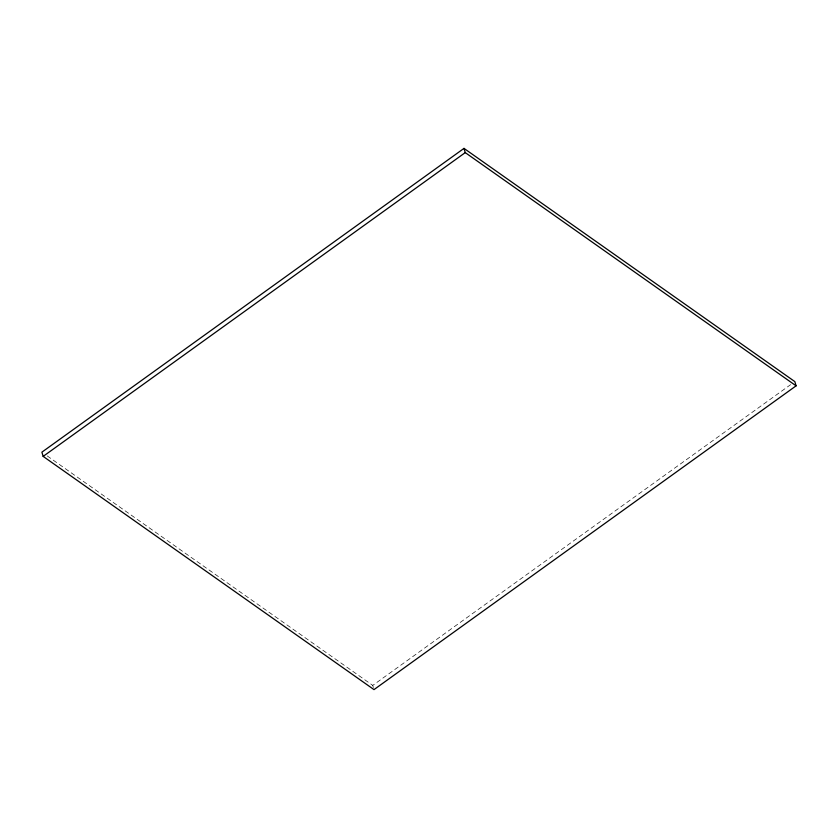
<?xml version="1.0" encoding="UTF-8"?>
<svg xmlns="http://www.w3.org/2000/svg" width="838" height="838" viewBox="0 0 838 838"><rect width="100%" height="100%" fill="white"/><g stroke="black" fill="none" stroke-linecap="round" stroke-linejoin="round"><path stroke-width="0.63" stroke-dasharray="4.19 3.14" d="M373.371 687.506L372.742 685.39L790.601 384.663M47.232 455.924L372.742 685.39"/><path stroke-width="1.26" d="M464.001 148.389L41.9 452.164L43.157 456.385L373.999 689.611L796.1 385.836L794.843 381.615L464.001 148.389L465.258 152.61L796.1 385.836M43.157 456.385L465.258 152.61"/></g></svg>
